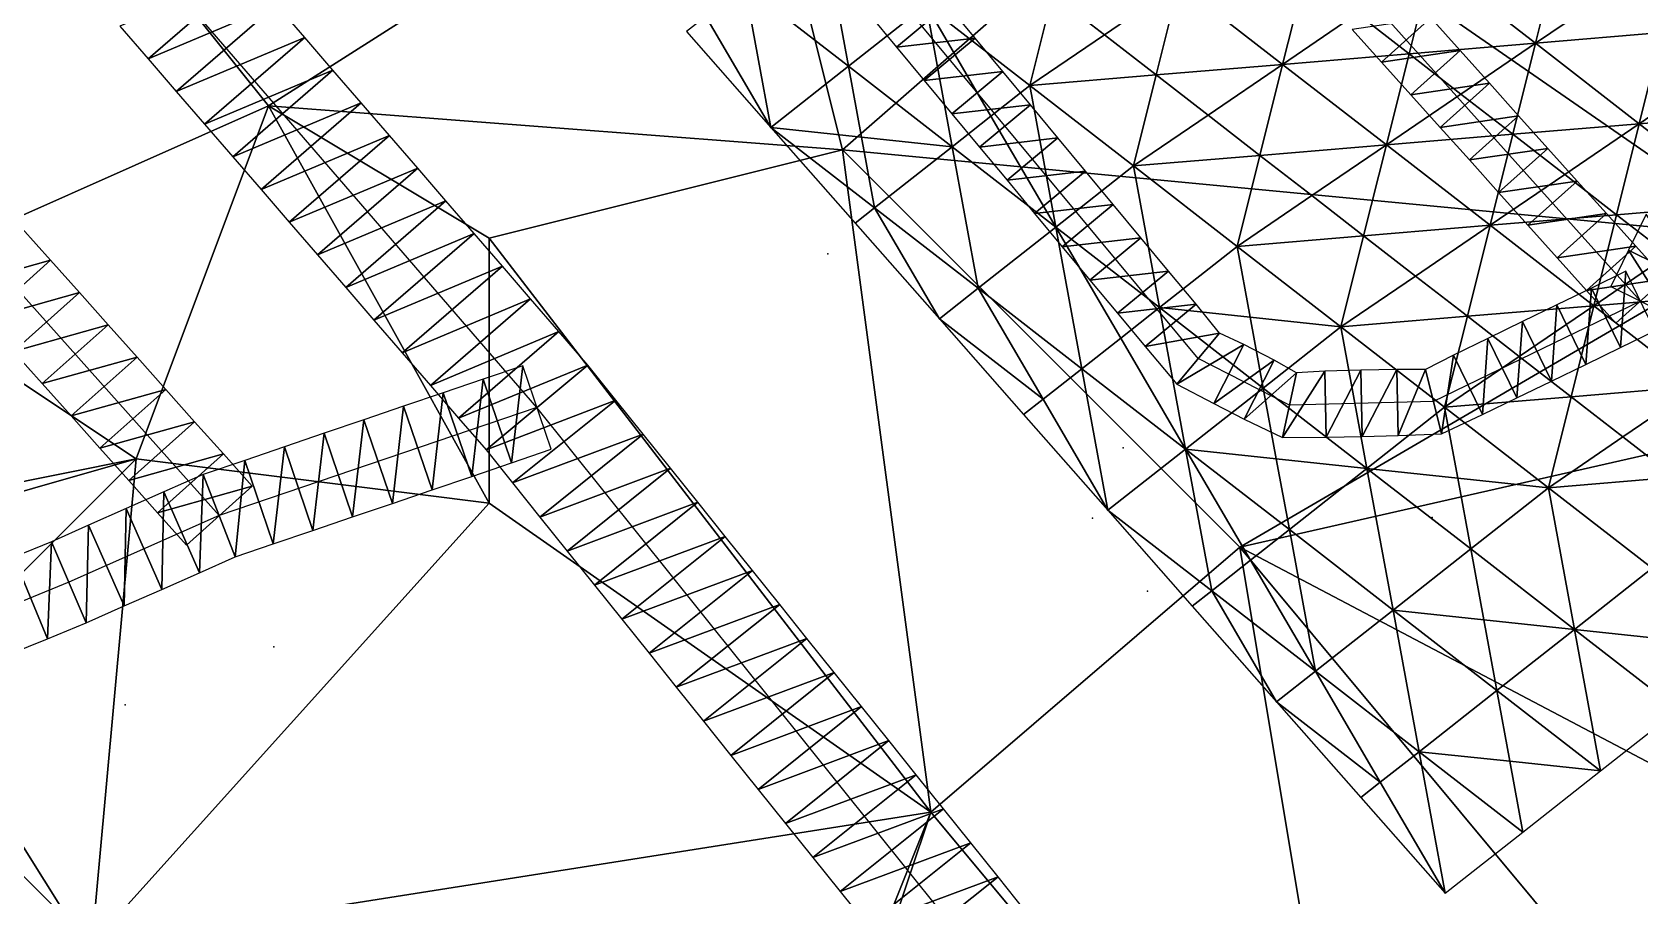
# Model space of a CAD drawing. Header units: metres. Extents: x -1103 to 901, y -902 to 905.
# Drawn here: x -530.7 to -457.9, y 810.2 to 849.3 of the extents above; entities that cross this region are included whole.
import ezdxf

# ---------------------------------------------------------------- set-up
doc = ezdxf.new("R2010")
doc.units = ezdxf.units.M
for name, color, linetype in [('OSM_BUILDING_FOOTPRINTS', 7, 'CONTINUOUS'), ('OSM_BUILDING_ROOFS', 1, 'CONTINUOUS'), ('OSM_BUILDING_WALLS', 8, 'CONTINUOUS'), ('OSM_PARKING', 8, 'CONTINUOUS'), ('OSM_ROAD_AXES', 2, 'CONTINUOUS'), ('OSM_ROAD_SURFACE', 9, 'CONTINUOUS'), ('OSM_TERRAIN', 3, 'CONTINUOUS'), ('OSM_TREES', 3, 'CONTINUOUS')]:
    doc.layers.add(name, color=color, linetype=linetype)

msp = doc.modelspace()

# ---------------------------------------------------------------- linework, layer by layer
at = {"layer": 'OSM_BUILDING_FOOTPRINTS'}
msp.add_polyline3d([(-531.548, 813.143, 6.995), (-527.304, 806.353, 6.995), (-519.157, 800.16, 6.995), (-512.535, 797.13, 6.995), (-514.16, 793.757, 6.995), (-509.75, 791.832, 6.995), (-510.966, 786.093, 6.995), (-513.375, 786.823, 6.995), (-514.006, 786.646, 6.995), (-507.141, 777.069, 6.995), (-516.061, 770.046, 6.995), (-539.883, 798.103, 6.995), (-534.853, 802.206, 6.995), (-537.727, 808.642, 6.995), (-531.548, 813.143, 6.995)], close=True, dxfattribs=at)
at = {"layer": 'OSM_BUILDING_ROOFS'}
msp.add_3dface([(-527.304, 806.353, 40.995), (-531.548, 813.143, 40.995), (-537.727, 808.642, 40.995)], dxfattribs=at)
at = {"layer": 'OSM_BUILDING_WALLS'}
for points in [[(-527.304, 806.353, 6.995), (-531.548, 813.143, 6.995), (-531.548, 813.143, 40.995)], [(-527.304, 806.353, 6.995), (-531.548, 813.143, 40.995), (-527.304, 806.353, 40.995)]]:
    msp.add_3dface(points, dxfattribs=at)
at = {"layer": 'OSM_PARKING'}
for points in [[(-467.301, 852.478, 7.661), (-462.602, 848.833, 7.496), (-461.573, 852.957, 7.626)], [(-461.573, 852.957, 7.626), (-462.602, 848.833, 7.496), (-459.224, 851.135, 7.543)], [(-459.224, 851.135, 7.543), (-456.874, 849.312, 7.461), (-455.845, 853.436, 7.59)], [(-470.68, 850.176, 7.575), (-468.33, 848.354, 7.49), (-467.301, 852.478, 7.661)], [(-467.301, 852.478, 7.661), (-468.33, 848.354, 7.49), (-462.602, 848.833, 7.496)], [(-500.188, 850.05, 7.808), (-497.249, 845.02, 7.455), (-498.429, 851.436, 7.79)], [(-498.429, 851.436, 7.79), (-497.249, 845.02, 7.455), (-493.731, 847.791, 7.468)], [(-498.429, 851.436, 7.79), (-493.731, 847.791, 7.468), (-494.321, 850.999, 7.644)], [(-484.485, 851.041, 7.607), (-482.136, 849.218, 7.522), (-478.757, 851.52, 7.634)], [(-482.136, 849.218, 7.522), (-479.786, 847.396, 7.437), (-478.757, 851.52, 7.634)], [(-478.757, 851.52, 7.634), (-479.786, 847.396, 7.437), (-474.058, 847.875, 7.464)], [(-478.757, 851.52, 7.634), (-474.058, 847.875, 7.464), (-473.029, 851.999, 7.661)], [(-473.029, 851.999, 7.661), (-474.058, 847.875, 7.464), (-470.68, 850.176, 7.575)], [(-494.321, 850.999, 7.644), (-493.731, 847.791, 7.468), (-490.213, 850.562, 7.601)], [(-490.213, 850.562, 7.601), (-485.514, 846.917, 7.41), (-484.485, 851.041, 7.607)], [(-484.485, 851.041, 7.607), (-485.514, 846.917, 7.41), (-482.136, 849.218, 7.522)], [(-462.602, 848.833, 7.496), (-456.874, 849.312, 7.461), (-459.224, 851.135, 7.543)], [(-501.068, 849.358, 7.817), (-497.249, 845.02, 7.455), (-500.188, 850.05, 7.808)], [(-493.731, 847.791, 7.468), (-489.032, 844.146, 7.276), (-490.213, 850.562, 7.601)], [(-489.032, 844.146, 7.276), (-487.273, 845.532, 7.343), (-490.213, 850.562, 7.601)], [(-490.213, 850.562, 7.601), (-487.273, 845.532, 7.343), (-485.514, 846.917, 7.41)], [(-474.058, 847.875, 7.464), (-468.33, 848.354, 7.49), (-470.68, 850.176, 7.575)], [(-485.514, 846.917, 7.41), (-479.786, 847.396, 7.437), (-482.136, 849.218, 7.522)], [(-462.602, 848.833, 7.496), (-457.904, 845.189, 7.331), (-456.874, 849.312, 7.461)], [(-456.874, 849.312, 7.461), (-457.904, 845.189, 7.331), (-454.525, 847.49, 7.378)], [(-468.33, 848.354, 7.49), (-465.981, 846.532, 7.405), (-462.602, 848.833, 7.496)], [(-462.602, 848.833, 7.496), (-465.981, 846.532, 7.405), (-463.632, 844.71, 7.32)], [(-462.602, 848.833, 7.496), (-463.632, 844.71, 7.32), (-457.904, 845.189, 7.331)], [(-497.249, 845.02, 7.455), (-493.14, 844.583, 7.294), (-493.731, 847.791, 7.468)], [(-493.14, 844.583, 7.294), (-489.032, 844.146, 7.276), (-493.731, 847.791, 7.468)], [(-479.786, 847.396, 7.437), (-477.437, 845.574, 7.352), (-474.058, 847.875, 7.464)], [(-477.437, 845.574, 7.352), (-475.088, 843.751, 7.266), (-474.058, 847.875, 7.464)], [(-475.088, 843.751, 7.266), (-469.36, 844.231, 7.293), (-474.058, 847.875, 7.464)], [(-474.058, 847.875, 7.464), (-469.36, 844.231, 7.293), (-468.33, 848.354, 7.49)], [(-468.33, 848.354, 7.49), (-469.36, 844.231, 7.293), (-465.981, 846.532, 7.405)], [(-485.514, 846.917, 7.41), (-480.816, 843.272, 7.24), (-479.786, 847.396, 7.437)], [(-479.786, 847.396, 7.437), (-480.816, 843.272, 7.24), (-477.437, 845.574, 7.352)], [(-457.904, 845.189, 7.331), (-452.176, 845.668, 7.296), (-454.525, 847.49, 7.378)], [(-487.273, 845.532, 7.343), (-484.334, 840.502, 7.222), (-485.514, 846.917, 7.41)], [(-485.514, 846.917, 7.41), (-484.334, 840.502, 7.222), (-480.816, 843.272, 7.24)], [(-465.981, 846.532, 7.405), (-469.36, 844.231, 7.293), (-463.632, 844.71, 7.32)], [(-480.816, 843.272, 7.24), (-475.088, 843.751, 7.266), (-477.437, 845.574, 7.352)], [(-457.904, 845.189, 7.331), (-453.205, 841.544, 7.166), (-452.176, 845.668, 7.296)], [(-497.249, 845.02, 7.455), (-493.429, 840.683, 7.401), (-492.55, 841.376, 7.316)], [(-497.249, 845.02, 7.455), (-492.55, 841.376, 7.316), (-493.14, 844.583, 7.294)], [(-489.032, 844.146, 7.276), (-484.334, 840.502, 7.222), (-487.273, 845.532, 7.343)], [(-463.632, 844.71, 7.32), (-461.282, 842.887, 7.235), (-457.904, 845.189, 7.331)], [(-461.282, 842.887, 7.235), (-458.933, 841.065, 7.149), (-457.904, 845.189, 7.331)], [(-458.933, 841.065, 7.149), (-453.205, 841.544, 7.166), (-457.904, 845.189, 7.331)], [(-493.14, 844.583, 7.294), (-492.55, 841.376, 7.316), (-489.032, 844.146, 7.276)], [(-492.55, 841.376, 7.316), (-487.851, 837.731, 7.234), (-489.032, 844.146, 7.276)], [(-487.851, 837.731, 7.234), (-484.334, 840.502, 7.222), (-489.032, 844.146, 7.276)], [(-475.088, 843.751, 7.266), (-472.738, 841.929, 7.183), (-469.36, 844.231, 7.293)], [(-472.738, 841.929, 7.183), (-470.389, 840.107, 7.17), (-469.36, 844.231, 7.293)], [(-469.36, 844.231, 7.293), (-470.389, 840.107, 7.17), (-464.661, 840.586, 7.151)], [(-469.36, 844.231, 7.293), (-464.661, 840.586, 7.151), (-463.632, 844.71, 7.32)], [(-463.632, 844.71, 7.32), (-464.661, 840.586, 7.151), (-461.282, 842.887, 7.235)], [(-480.816, 843.272, 7.24), (-476.117, 839.628, 7.19), (-475.088, 843.751, 7.266)], [(-475.088, 843.751, 7.266), (-476.117, 839.628, 7.19), (-472.738, 841.929, 7.183)], [(-484.334, 840.502, 7.222), (-479.635, 836.857, 7.196), (-480.816, 843.272, 7.24)], [(-480.816, 843.272, 7.24), (-479.635, 836.857, 7.196), (-476.117, 839.628, 7.19)], [(-464.661, 840.586, 7.151), (-458.933, 841.065, 7.149), (-461.282, 842.887, 7.235)], [(-476.117, 839.628, 7.19), (-470.389, 840.107, 7.17), (-472.738, 841.929, 7.183)], [(-493.429, 840.683, 7.401), (-489.61, 836.346, 7.404), (-492.55, 841.376, 7.316)], [(-492.55, 841.376, 7.316), (-489.61, 836.346, 7.404), (-487.851, 837.731, 7.234)], [(-456.584, 839.243, 7.118), (-453.205, 841.544, 7.166), (-458.933, 841.065, 7.149)], [(-487.851, 837.731, 7.234), (-483.153, 834.087, 7.202), (-484.334, 840.502, 7.222)], [(-483.153, 834.087, 7.202), (-481.394, 835.472, 7.199), (-484.334, 840.502, 7.222)], [(-484.334, 840.502, 7.222), (-481.394, 835.472, 7.199), (-479.635, 836.857, 7.196)], [(-470.389, 840.107, 7.17), (-468.04, 838.285, 7.157), (-464.661, 840.586, 7.151)], [(-468.04, 838.285, 7.157), (-465.69, 836.462, 7.144), (-464.661, 840.586, 7.151)], [(-465.69, 836.462, 7.144), (-459.962, 836.941, 7.125), (-464.661, 840.586, 7.151)], [(-464.661, 840.586, 7.151), (-459.962, 836.941, 7.125), (-458.933, 841.065, 7.149)], [(-459.962, 836.941, 7.125), (-456.584, 839.243, 7.118), (-458.933, 841.065, 7.149)], [(-476.117, 839.628, 7.19), (-471.418, 835.983, 7.164), (-470.389, 840.107, 7.17)], [(-470.389, 840.107, 7.17), (-471.418, 835.983, 7.164), (-468.04, 838.285, 7.157)], [(-476.117, 839.628, 7.19), (-479.635, 836.857, 7.196), (-475.527, 836.42, 7.18)], [(-476.117, 839.628, 7.19), (-475.527, 836.42, 7.18), (-471.418, 835.983, 7.164)], [(-459.962, 836.941, 7.125), (-454.235, 837.42, 7.117), (-456.584, 839.243, 7.118)], [(-471.418, 835.983, 7.164), (-465.69, 836.462, 7.144), (-468.04, 838.285, 7.157)], [(-489.61, 836.346, 7.404), (-484.912, 832.702, 7.322), (-487.851, 837.731, 7.234)], [(-487.851, 837.731, 7.234), (-484.912, 832.702, 7.322), (-483.153, 834.087, 7.202)], [(-481.394, 835.472, 7.199), (-478.454, 830.442, 7.176), (-479.635, 836.857, 7.196)], [(-479.635, 836.857, 7.196), (-478.454, 830.442, 7.176), (-474.936, 833.213, 7.17)], [(-479.635, 836.857, 7.196), (-474.936, 833.213, 7.17), (-475.527, 836.42, 7.18)], [(-465.69, 836.462, 7.144), (-463.341, 834.64, 7.131), (-459.962, 836.941, 7.125)], [(-463.341, 834.64, 7.131), (-460.992, 832.818, 7.137), (-459.962, 836.941, 7.125)], [(-459.962, 836.941, 7.125), (-460.992, 832.818, 7.137), (-455.264, 833.297, 7.145)], [(-459.962, 836.941, 7.125), (-455.264, 833.297, 7.145), (-454.235, 837.42, 7.117)], [(-489.61, 836.346, 7.404), (-485.791, 832.009, 7.407), (-484.912, 832.702, 7.322)], [(-475.527, 836.42, 7.18), (-474.936, 833.213, 7.17), (-471.418, 835.983, 7.164)], [(-471.418, 835.983, 7.164), (-466.72, 832.339, 7.138), (-465.69, 836.462, 7.144)], [(-465.69, 836.462, 7.144), (-466.72, 832.339, 7.138), (-463.341, 834.64, 7.131)], [(-483.153, 834.087, 7.202), (-478.454, 830.442, 7.176), (-481.394, 835.472, 7.199)], [(-474.936, 833.213, 7.17), (-470.238, 829.568, 7.144), (-471.418, 835.983, 7.164)], [(-471.418, 835.983, 7.164), (-470.238, 829.568, 7.144), (-466.72, 832.339, 7.138)], [(-466.72, 832.339, 7.138), (-460.992, 832.818, 7.137), (-463.341, 834.64, 7.131)], [(-484.912, 832.702, 7.322), (-481.972, 827.672, 7.41), (-483.153, 834.087, 7.202)], [(-483.153, 834.087, 7.202), (-481.972, 827.672, 7.41), (-478.454, 830.442, 7.176)], [(-478.454, 830.442, 7.176), (-474.346, 830.005, 7.16), (-474.936, 833.213, 7.17)], [(-474.346, 830.005, 7.16), (-470.238, 829.568, 7.144), (-474.936, 833.213, 7.17)], [(-460.992, 832.818, 7.137), (-458.643, 830.995, 7.154), (-455.264, 833.297, 7.145)], [(-458.643, 830.995, 7.154), (-456.293, 829.173, 7.16), (-455.264, 833.297, 7.145)], [(-485.791, 832.009, 7.407), (-481.972, 827.672, 7.41), (-484.912, 832.702, 7.322)], [(-466.72, 832.339, 7.138), (-462.021, 828.694, 7.16), (-460.992, 832.818, 7.137)], [(-460.992, 832.818, 7.137), (-462.021, 828.694, 7.16), (-458.643, 830.995, 7.154)], [(-466.72, 832.339, 7.138), (-470.238, 829.568, 7.144), (-466.129, 829.131, 7.153)], [(-466.72, 832.339, 7.138), (-466.129, 829.131, 7.153), (-462.021, 828.694, 7.16)], [(-462.021, 828.694, 7.16), (-456.293, 829.173, 7.16), (-458.643, 830.995, 7.154)], [(-481.972, 827.672, 7.41), (-477.273, 824.027, 7.331), (-478.454, 830.442, 7.176)], [(-477.273, 824.027, 7.331), (-475.514, 825.412, 7.16), (-478.454, 830.442, 7.176)], [(-478.454, 830.442, 7.176), (-475.514, 825.412, 7.16), (-473.755, 826.798, 7.155)], [(-478.454, 830.442, 7.176), (-473.755, 826.798, 7.155), (-474.346, 830.005, 7.16)], [(-474.346, 830.005, 7.16), (-473.755, 826.798, 7.155), (-470.238, 829.568, 7.144)], [(-473.755, 826.798, 7.155), (-469.057, 823.153, 7.15), (-470.238, 829.568, 7.144)], [(-470.238, 829.568, 7.144), (-469.057, 823.153, 7.15), (-465.539, 825.924, 7.155)], [(-470.238, 829.568, 7.144), (-465.539, 825.924, 7.155), (-466.129, 829.131, 7.153)], [(-466.129, 829.131, 7.153), (-465.539, 825.924, 7.155), (-462.021, 828.694, 7.16)], [(-462.021, 828.694, 7.16), (-457.323, 825.05, 7.153), (-456.293, 829.173, 7.16)], [(-462.021, 828.694, 7.16), (-465.539, 825.924, 7.155), (-460.84, 822.279, 7.148)], [(-462.021, 828.694, 7.16), (-460.84, 822.279, 7.148), (-457.323, 825.05, 7.153)], [(-481.972, 827.672, 7.41), (-478.153, 823.335, 7.416), (-477.273, 824.027, 7.331)], [(-475.514, 825.412, 7.16), (-472.575, 820.383, 7.262), (-473.755, 826.798, 7.155)], [(-473.755, 826.798, 7.155), (-472.575, 820.383, 7.262), (-469.057, 823.153, 7.15)], [(-465.539, 825.924, 7.155), (-469.057, 823.153, 7.15), (-464.949, 822.716, 7.149)], [(-465.539, 825.924, 7.155), (-464.949, 822.716, 7.149), (-460.84, 822.279, 7.148)], [(-477.273, 824.027, 7.331), (-472.575, 820.383, 7.262), (-475.514, 825.412, 7.16)], [(-457.323, 825.05, 7.153), (-460.84, 822.279, 7.148), (-456.732, 821.842, 7.147)], [(-478.153, 823.335, 7.416), (-474.333, 818.997, 7.444), (-477.273, 824.027, 7.331)], [(-477.273, 824.027, 7.331), (-474.333, 818.997, 7.444), (-472.575, 820.383, 7.262)], [(-472.575, 820.383, 7.262), (-467.876, 816.738, 7.204), (-469.057, 823.153, 7.15)], [(-469.057, 823.153, 7.15), (-467.876, 816.738, 7.204), (-464.358, 819.509, 7.148)], [(-469.057, 823.153, 7.15), (-464.358, 819.509, 7.148), (-464.949, 822.716, 7.149)], [(-464.949, 822.716, 7.149), (-464.358, 819.509, 7.148), (-460.84, 822.279, 7.148)], [(-464.358, 819.509, 7.148), (-459.659, 815.864, 7.157), (-460.84, 822.279, 7.148)], [(-460.84, 822.279, 7.148), (-459.659, 815.864, 7.157), (-456.142, 818.635, 7.141)], [(-460.84, 822.279, 7.148), (-456.142, 818.635, 7.141), (-456.732, 821.842, 7.147)], [(-474.333, 818.997, 7.444), (-469.635, 815.353, 7.364), (-472.575, 820.383, 7.262)], [(-472.575, 820.383, 7.262), (-469.635, 815.353, 7.364), (-467.876, 816.738, 7.204)], [(-464.358, 819.509, 7.148), (-467.876, 816.738, 7.204), (-463.768, 816.301, 7.18)], [(-464.358, 819.509, 7.148), (-463.768, 816.301, 7.18), (-459.659, 815.864, 7.157)], [(-474.333, 818.997, 7.444), (-470.514, 814.66, 7.455), (-469.635, 815.353, 7.364)], [(-469.635, 815.353, 7.364), (-466.695, 810.323, 7.467), (-467.876, 816.738, 7.204)], [(-467.876, 816.738, 7.204), (-466.695, 810.323, 7.467), (-463.177, 813.093, 7.212)], [(-467.876, 816.738, 7.204), (-463.177, 813.093, 7.212), (-463.768, 816.301, 7.18)], [(-463.768, 816.301, 7.18), (-463.177, 813.093, 7.212), (-459.659, 815.864, 7.157)], [(-470.514, 814.66, 7.455), (-466.695, 810.323, 7.467), (-469.635, 815.353, 7.364)]]:
    msp.add_3dface(points, dxfattribs=at)
at = {"layer": 'OSM_ROAD_AXES'}
for points in [[(-452.535, 763.666, 7.695), (-462.096, 775.255, 8.452), (-507.838, 832.33, 8.035), (-558.996, 891.518, 11.995), (-562.644, 896.948, 12.023), (-565.233, 900, 12.044)], [(-457.852, 837.153, 7.028), (-467.226, 832.596, 7.05), (-473.748, 832.441, 7.074), (-477.882, 834.543, 7.094), (-519.18, 884.263, 9.73), (-519.334, 888.178, 10.004), (-518.074, 892.159, 10.193), (-513.564, 899.259, 9.967)], [(-513.564, 899.259, 9.967), (-457.852, 837.153, 7.028)], [(-522.23, 827.431, 8.526), (-573.112, 884.462, 11.981), (-575.3, 887.304, 11.981), (-575.267, 889.438, 11.979), (-574.416, 891.418, 11.976), (-562.644, 896.948, 12.023)], [(-507.838, 832.33, 8.035), (-522.23, 827.431, 8.526), (-529.05, 824.412, 8.863), (-537.65, 820.884, 9.309), (-549.157, 814.149, 9.451)]]:
    msp.add_polyline3d(points, dxfattribs=at)
at = {"layer": 'OSM_ROAD_SURFACE'}
for points in [[(-520.916, 852.048, 8.859), (-526.734, 849.605, 9.09), (-525.455, 848.125, 8.94)], [(-519.637, 850.569, 8.71), (-520.916, 852.048, 8.859), (-525.455, 848.125, 8.94)], [(-519.637, 850.569, 8.71), (-525.455, 848.125, 8.94), (-524.176, 846.645, 8.789)], [(-518.358, 849.089, 8.561), (-519.637, 850.569, 8.71), (-524.176, 846.645, 8.789)], [(-489.242, 850.568, 7.557), (-492.802, 850.158, 7.552), (-491.55, 848.651, 7.464)], [(-487.991, 849.061, 7.471), (-489.242, 850.568, 7.557), (-491.55, 848.651, 7.464)], [(-470.907, 849.46, 7.501), (-469.581, 847.981, 7.432), (-467.348, 849.984, 7.529)], [(-469.581, 847.981, 7.432), (-466.021, 848.505, 7.459), (-467.348, 849.984, 7.529)], [(-518.358, 849.089, 8.561), (-524.176, 846.645, 8.789), (-522.897, 845.165, 8.639)], [(-517.079, 847.609, 8.415), (-518.358, 849.089, 8.561), (-522.897, 845.165, 8.639)], [(-487.991, 849.061, 7.471), (-491.55, 848.651, 7.464), (-490.299, 847.144, 7.378)], [(-486.74, 847.554, 7.4), (-487.991, 849.061, 7.471), (-490.299, 847.144, 7.378)], [(-469.581, 847.981, 7.432), (-468.254, 846.502, 7.362), (-466.021, 848.505, 7.459)], [(-468.254, 846.502, 7.362), (-464.695, 847.027, 7.389), (-466.021, 848.505, 7.459)], [(-517.079, 847.609, 8.415), (-522.897, 845.165, 8.639), (-521.618, 843.686, 8.55)], [(-515.8, 846.13, 8.293), (-517.079, 847.609, 8.415), (-521.618, 843.686, 8.55)], [(-486.74, 847.554, 7.4), (-490.299, 847.144, 7.378), (-489.047, 845.638, 7.307)], [(-485.488, 846.048, 7.329), (-486.74, 847.554, 7.4), (-489.047, 845.638, 7.307)], [(-468.254, 846.502, 7.362), (-466.928, 845.023, 7.293), (-464.695, 847.027, 7.389)], [(-466.928, 845.023, 7.293), (-463.368, 845.548, 7.32), (-464.695, 847.027, 7.389)], [(-515.8, 846.13, 8.293), (-521.618, 843.686, 8.55), (-520.339, 842.206, 8.485)], [(-514.521, 844.65, 8.225), (-515.8, 846.13, 8.293), (-520.339, 842.206, 8.485)], [(-485.488, 846.048, 7.329), (-489.047, 845.638, 7.307), (-487.796, 844.131, 7.236)], [(-484.237, 844.541, 7.258), (-485.488, 846.048, 7.329), (-487.796, 844.131, 7.236)], [(-466.928, 845.023, 7.293), (-465.601, 843.545, 7.223), (-463.368, 845.548, 7.32)], [(-465.601, 843.545, 7.223), (-462.042, 844.069, 7.25), (-463.368, 845.548, 7.32)], [(-514.521, 844.65, 8.225), (-520.339, 842.206, 8.485), (-519.06, 840.726, 8.424)], [(-513.242, 843.17, 8.183), (-514.521, 844.65, 8.225), (-519.06, 840.726, 8.424)], [(-484.237, 844.541, 7.258), (-487.796, 844.131, 7.236), (-486.544, 842.624, 7.195)], [(-482.985, 843.034, 7.187), (-484.237, 844.541, 7.258), (-486.544, 842.624, 7.195)], [(-465.601, 843.545, 7.223), (-464.275, 842.066, 7.153), (-462.042, 844.069, 7.25)], [(-464.275, 842.066, 7.153), (-460.715, 842.59, 7.181), (-462.042, 844.069, 7.25)], [(-513.242, 843.17, 8.183), (-519.06, 840.726, 8.424), (-517.781, 839.247, 8.363)], [(-511.963, 841.691, 8.142), (-513.242, 843.17, 8.183), (-517.781, 839.247, 8.363)], [(-482.985, 843.034, 7.187), (-486.544, 842.624, 7.195), (-485.293, 841.118, 7.187)], [(-481.734, 841.528, 7.175), (-482.985, 843.034, 7.187), (-485.293, 841.118, 7.187)], [(-464.275, 842.066, 7.153), (-462.948, 840.587, 7.104), (-460.715, 842.59, 7.181)], [(-462.948, 840.587, 7.104), (-459.389, 841.112, 7.111), (-460.715, 842.59, 7.181)], [(-511.963, 841.691, 8.142), (-517.781, 839.247, 8.363), (-516.502, 837.767, 8.302)], [(-510.684, 840.211, 8.096), (-511.963, 841.691, 8.142), (-516.502, 837.767, 8.302)], [(-481.734, 841.528, 7.175), (-485.293, 841.118, 7.187), (-484.042, 839.611, 7.179)], [(-480.482, 840.021, 7.167), (-481.734, 841.528, 7.175), (-484.042, 839.611, 7.179)], [(-529.87, 838.999, 8.959), (-531.175, 840.461, 9.031), (-534.16, 837.798, 9.175)], [(-462.948, 840.587, 7.104), (-461.622, 839.108, 7.096), (-459.389, 841.112, 7.111)], [(-461.622, 839.108, 7.096), (-458.062, 839.633, 7.084), (-459.389, 841.112, 7.111)], [(-457.584, 841.094, 7.112), (-458.391, 839.455, 7.085), (-455.699, 838.13, 7.072)], [(-510.684, 840.211, 8.096), (-516.502, 837.767, 8.302), (-515.223, 836.287, 8.24)], [(-509.405, 838.731, 8.079), (-510.684, 840.211, 8.096), (-515.223, 836.287, 8.24)], [(-480.482, 840.021, 7.167), (-484.042, 839.611, 7.179), (-482.79, 838.104, 7.17)], [(-479.231, 838.514, 7.158), (-480.482, 840.021, 7.167), (-482.79, 838.104, 7.17)], [(-529.87, 838.999, 8.959), (-534.16, 837.798, 9.175), (-532.855, 836.336, 9.103)], [(-528.566, 837.537, 8.887), (-529.87, 838.999, 8.959), (-532.855, 836.336, 9.103)], [(-461.622, 839.108, 7.096), (-460.295, 837.63, 7.088), (-458.062, 839.633, 7.084)], [(-460.295, 837.63, 7.088), (-456.736, 838.154, 7.076), (-458.062, 839.633, 7.084)], [(-458.391, 839.455, 7.085), (-459.198, 837.815, 7.084), (-456.506, 836.49, 7.079)], [(-458.391, 839.455, 7.085), (-456.506, 836.49, 7.079), (-455.699, 838.13, 7.072)], [(-509.405, 838.731, 8.079), (-515.223, 836.287, 8.24), (-513.944, 834.808, 8.179)], [(-508.126, 837.252, 8.109), (-509.405, 838.731, 8.079), (-513.944, 834.808, 8.179)], [(-479.231, 838.514, 7.158), (-482.79, 838.104, 7.17), (-481.539, 836.598, 7.162)], [(-477.979, 837.008, 7.15), (-479.231, 838.514, 7.158), (-481.539, 836.598, 7.162)], [(-458.508, 838.502, 7.083), (-460.07, 837.742, 7.087), (-458.759, 835.044, 7.085)], [(-458.508, 838.502, 7.083), (-458.759, 835.044, 7.085), (-457.196, 835.804, 7.083)], [(-460.07, 837.742, 7.087), (-461.633, 836.983, 7.091), (-460.321, 834.285, 7.088)], [(-460.07, 837.742, 7.087), (-460.321, 834.285, 7.088), (-458.759, 835.044, 7.085)], [(-460.295, 837.63, 7.088), (-458.969, 836.151, 7.079), (-456.736, 838.154, 7.076)], [(-528.566, 837.537, 8.887), (-532.855, 836.336, 9.103), (-531.55, 834.874, 9.031)], [(-527.261, 836.074, 8.815), (-528.566, 837.537, 8.887), (-531.55, 834.874, 9.031)], [(-508.126, 837.252, 8.109), (-513.944, 834.808, 8.179), (-512.665, 833.328, 8.121)], [(-506.847, 835.772, 8.139), (-508.126, 837.252, 8.109), (-512.665, 833.328, 8.121)], [(-477.979, 837.008, 7.15), (-481.539, 836.598, 7.162), (-480.287, 835.091, 7.154)], [(-476.918, 835.691, 7.143), (-477.979, 837.008, 7.15), (-480.287, 835.091, 7.154)], [(-461.633, 836.983, 7.091), (-463.195, 836.224, 7.095), (-461.883, 833.525, 7.09)], [(-461.633, 836.983, 7.091), (-461.883, 833.525, 7.09), (-460.321, 834.285, 7.088)], [(-463.195, 836.224, 7.095), (-464.757, 835.464, 7.098), (-463.446, 832.766, 7.092)], [(-463.195, 836.224, 7.095), (-463.446, 832.766, 7.092), (-461.883, 833.525, 7.09)], [(-527.261, 836.074, 8.815), (-531.55, 834.874, 9.031), (-530.246, 833.411, 8.959)], [(-525.956, 834.612, 8.743), (-527.261, 836.074, 8.815), (-530.246, 833.411, 8.959)], [(-506.847, 835.772, 8.139), (-512.665, 833.328, 8.121), (-511.387, 831.848, 8.064)], [(-505.532, 834.25, 8.167), (-506.847, 835.772, 8.139), (-511.387, 831.848, 8.064)], [(-476.918, 835.691, 7.143), (-480.287, 835.091, 7.154), (-478.846, 833.394, 7.144)], [(-475.824, 835.179, 7.138), (-476.918, 835.691, 7.143), (-478.846, 833.394, 7.144)], [(-464.757, 835.464, 7.098), (-466.319, 834.705, 7.102), (-465.008, 832.007, 7.095)], [(-464.757, 835.464, 7.098), (-465.008, 832.007, 7.095), (-463.446, 832.766, 7.092)], [(-475.824, 835.179, 7.138), (-478.846, 833.394, 7.144), (-477.183, 832.505, 7.136)], [(-474.446, 834.479, 7.131), (-475.824, 835.179, 7.138), (-477.183, 832.505, 7.136)], [(-466.319, 834.705, 7.102), (-467.59, 834.051, 7.105), (-466.862, 831.141, 7.097)], [(-466.319, 834.705, 7.102), (-466.862, 831.141, 7.097), (-465.008, 832.007, 7.095)], [(-525.956, 834.612, 8.743), (-530.246, 833.411, 8.959), (-528.941, 831.949, 8.887)], [(-524.652, 833.15, 8.672), (-525.956, 834.612, 8.743), (-528.941, 831.949, 8.887)], [(-505.532, 834.25, 8.167), (-511.387, 831.848, 8.064), (-510.144, 830.411, 8.009)], [(-508.482, 834.224, 8.077), (-510.281, 833.611, 8.036), (-508.992, 829.825, 8.031)], [(-504.261, 832.664, 8.192), (-505.532, 834.25, 8.167), (-510.144, 830.411, 8.009)], [(-508.482, 834.224, 8.077), (-508.992, 829.825, 8.031), (-507.193, 830.437, 8.092)], [(-474.446, 834.479, 7.131), (-477.183, 832.505, 7.136), (-475.805, 831.805, 7.13)], [(-473.425, 833.906, 7.126), (-474.446, 834.479, 7.131), (-475.805, 831.805, 7.13)], [(-473.425, 833.906, 7.126), (-475.805, 831.805, 7.13), (-474.07, 830.976, 7.121)], [(-472.153, 833.98, 7.122), (-473.425, 833.906, 7.126), (-474.07, 830.976, 7.121)], [(-472.153, 833.98, 7.122), (-474.07, 830.976, 7.121), (-472.082, 830.981, 7.114)], [(-470.522, 834.018, 7.116), (-472.153, 833.98, 7.122), (-472.082, 830.981, 7.114)], [(-470.522, 834.018, 7.116), (-472.082, 830.981, 7.114), (-470.451, 831.019, 7.108)], [(-468.892, 834.057, 7.11), (-470.522, 834.018, 7.116), (-470.451, 831.019, 7.108)], [(-468.892, 834.057, 7.11), (-470.451, 831.019, 7.108), (-468.821, 831.058, 7.102)], [(-467.59, 834.051, 7.105), (-468.892, 834.057, 7.11), (-468.821, 831.058, 7.102)], [(-467.59, 834.051, 7.105), (-468.821, 831.058, 7.102), (-466.862, 831.141, 7.097)], [(-510.281, 833.611, 8.036), (-512.08, 832.999, 8.097), (-510.791, 829.212, 8.025)], [(-510.281, 833.611, 8.036), (-510.791, 829.212, 8.025), (-508.992, 829.825, 8.031)], [(-524.652, 833.15, 8.672), (-528.941, 831.949, 8.887), (-527.636, 830.487, 8.818)], [(-523.347, 831.687, 8.609), (-524.652, 833.15, 8.672), (-527.636, 830.487, 8.818)], [(-512.08, 832.999, 8.097), (-513.879, 832.387, 8.173), (-512.59, 828.6, 8.108)], [(-512.08, 832.999, 8.097), (-512.59, 828.6, 8.108), (-510.791, 829.212, 8.025)], [(-504.261, 832.664, 8.192), (-510.144, 830.411, 8.009), (-508.943, 828.912, 8.027)], [(-503.024, 831.121, 8.217), (-504.261, 832.664, 8.192), (-508.943, 828.912, 8.027)], [(-515.678, 831.774, 8.255), (-517.477, 831.162, 8.337), (-516.188, 827.375, 8.288)], [(-515.678, 831.774, 8.255), (-516.188, 827.375, 8.288), (-514.389, 827.988, 8.197)], [(-513.879, 832.387, 8.173), (-515.678, 831.774, 8.255), (-514.389, 827.988, 8.197)], [(-513.879, 832.387, 8.173), (-514.389, 827.988, 8.197), (-512.59, 828.6, 8.108)], [(-523.347, 831.687, 8.609), (-527.636, 830.487, 8.818), (-526.332, 829.024, 8.754)], [(-522.042, 830.225, 8.547), (-523.347, 831.687, 8.609), (-526.332, 829.024, 8.754)], [(-517.477, 831.162, 8.337), (-519.276, 830.549, 8.42), (-517.987, 826.763, 8.38)], [(-517.477, 831.162, 8.337), (-517.987, 826.763, 8.38), (-516.188, 827.375, 8.288)], [(-503.024, 831.121, 8.217), (-508.943, 828.912, 8.027), (-507.706, 827.369, 8.055)], [(-501.788, 829.579, 8.241), (-503.024, 831.121, 8.217), (-507.706, 827.369, 8.055)], [(-519.276, 830.549, 8.42), (-521.076, 829.937, 8.502), (-519.786, 826.15, 8.472)], [(-519.276, 830.549, 8.42), (-519.786, 826.15, 8.472), (-517.987, 826.763, 8.38)], [(-522.042, 830.225, 8.547), (-526.332, 829.024, 8.754), (-525.027, 827.562, 8.708)], [(-520.738, 828.763, 8.491), (-522.042, 830.225, 8.547), (-525.027, 827.562, 8.708)], [(-521.076, 829.937, 8.502), (-522.957, 829.294, 8.592), (-521.503, 825.568, 8.56)], [(-521.076, 829.937, 8.502), (-521.503, 825.568, 8.56), (-519.786, 826.15, 8.472)], [(-501.788, 829.579, 8.241), (-507.706, 827.369, 8.055), (-506.47, 825.827, 8.083)], [(-500.552, 828.036, 8.266), (-501.788, 829.579, 8.241), (-506.47, 825.827, 8.083)], [(-522.957, 829.294, 8.592), (-524.745, 828.505, 8.685), (-523.125, 824.848, 8.645)], [(-522.957, 829.294, 8.592), (-523.125, 824.848, 8.645), (-521.503, 825.568, 8.56)], [(-524.745, 828.505, 8.685), (-526.45, 827.75, 8.772), (-524.831, 824.093, 8.734)], [(-520.738, 828.763, 8.491), (-525.027, 827.562, 8.708), (-523.722, 826.1, 8.661)], [(-524.745, 828.505, 8.685), (-524.831, 824.093, 8.734), (-523.125, 824.848, 8.645)], [(-526.45, 827.75, 8.772), (-528.155, 826.996, 8.849), (-526.536, 823.338, 8.823)], [(-526.45, 827.75, 8.772), (-526.536, 823.338, 8.823), (-524.831, 824.093, 8.734)], [(-500.552, 828.036, 8.266), (-506.47, 825.827, 8.083), (-505.234, 824.284, 8.132)], [(-499.316, 826.494, 8.29), (-500.552, 828.036, 8.266), (-505.234, 824.284, 8.132)], [(-528.155, 826.996, 8.849), (-529.835, 826.252, 8.927), (-528.266, 822.572, 8.901)], [(-528.155, 826.996, 8.849), (-528.266, 822.572, 8.901), (-526.536, 823.338, 8.823)], [(-529.835, 826.252, 8.927), (-531.529, 825.557, 9.027), (-530.011, 821.856, 8.979)], [(-529.835, 826.252, 8.927), (-530.011, 821.856, 8.979), (-528.266, 822.572, 8.901)], [(-499.316, 826.494, 8.29), (-505.234, 824.284, 8.132), (-503.998, 822.741, 8.196)], [(-498.079, 824.951, 8.315), (-499.316, 826.494, 8.29), (-503.998, 822.741, 8.196)], [(-531.529, 825.557, 9.027), (-531.731, 821.15, 9.056), (-530.011, 821.856, 8.979)], [(-498.079, 824.951, 8.315), (-503.998, 822.741, 8.196), (-502.761, 821.199, 8.261)], [(-496.843, 823.409, 8.34), (-498.079, 824.951, 8.315), (-502.761, 821.199, 8.261)], [(-496.843, 823.409, 8.34), (-502.761, 821.199, 8.261), (-501.525, 819.656, 8.326)], [(-495.607, 821.866, 8.364), (-496.843, 823.409, 8.34), (-501.525, 819.656, 8.326)], [(-495.607, 821.866, 8.364), (-501.525, 819.656, 8.326), (-500.289, 818.114, 8.391)], [(-494.371, 820.323, 8.389), (-495.607, 821.866, 8.364), (-500.289, 818.114, 8.391)], [(-494.371, 820.323, 8.389), (-500.289, 818.114, 8.391), (-499.053, 816.571, 8.455)], [(-493.134, 818.781, 8.413), (-494.371, 820.323, 8.389), (-499.053, 816.571, 8.455)], [(-493.134, 818.781, 8.413), (-499.053, 816.571, 8.455), (-497.816, 815.029, 8.52)], [(-491.898, 817.238, 8.438), (-493.134, 818.781, 8.413), (-497.816, 815.029, 8.52)], [(-491.898, 817.238, 8.438), (-497.816, 815.029, 8.52), (-496.58, 813.486, 8.585)], [(-490.662, 815.696, 8.463), (-491.898, 817.238, 8.438), (-496.58, 813.486, 8.585)], [(-490.662, 815.696, 8.463), (-496.58, 813.486, 8.585), (-495.344, 811.944, 8.645)], [(-489.426, 814.153, 8.479), (-490.662, 815.696, 8.463), (-495.344, 811.944, 8.645)], [(-489.426, 814.153, 8.479), (-495.344, 811.944, 8.645), (-494.108, 810.401, 8.702)], [(-488.189, 812.611, 8.496), (-489.426, 814.153, 8.479), (-494.108, 810.401, 8.702)], [(-488.189, 812.611, 8.496), (-494.108, 810.401, 8.702), (-492.871, 808.858, 8.76)], [(-486.953, 811.068, 8.514), (-488.189, 812.611, 8.496), (-492.871, 808.858, 8.76)], [(-486.953, 811.068, 8.514), (-492.871, 808.858, 8.76), (-491.635, 807.316, 8.585)], [(-485.717, 809.525, 8.532), (-486.953, 811.068, 8.514), (-491.635, 807.316, 8.585)]]:
    msp.add_3dface(points, dxfattribs=at)
at = {"layer": 'OSM_TERRAIN'}
for points in [[(-478, 858, 7.853), (-452, 840, 7.013), (-420, 878, 8.006)], [(-548, 848, 10.156), (-528, 856, 9.397), (-536, 866, 10.272)], [(-528, 856, 9.397), (-520, 846, 8.425), (-498, 860, 8.058)], [(-494, 844, 7.175), (-498, 860, 8.058), (-520, 846, 8.425)], [(-494, 844, 7.175), (-478, 858, 7.853), (-498, 860, 8.058)], [(-478, 858, 7.853), (-494, 844, 7.175), (-452, 840, 7.013)], [(-548, 848, 10.156), (-538, 838, 9.323), (-528, 856, 9.397)], [(-520, 846, 8.425), (-528, 856, 9.397), (-538, 838, 9.323)], [(-526, 830, 8.68), (-520, 846, 8.425), (-538, 838, 9.323)], [(-526, 830, 8.68), (-510, 828, 7.937), (-520, 846, 8.425)], [(-510, 828, 7.937), (-510, 840, 8.019), (-520, 846, 8.425)], [(-510, 840, 8.019), (-494, 844, 7.175), (-520, 846, 8.425)], [(-490, 814, 8.468), (-494, 844, 7.175), (-510, 840, 8.019)], [(-490, 814, 8.468), (-476, 826, 7.066), (-494, 844, 7.175)], [(-494, 844, 7.175), (-476, 826, 7.066), (-452, 840, 7.013)], [(-510, 828, 7.937), (-490, 814, 8.468), (-510, 840, 8.019)], [(-476, 826, 7.066), (-432, 836, 7.08), (-452, 840, 7.013)], [(-536, 828, 9.23), (-526, 830, 8.68), (-538, 838, 9.323)], [(-438, 806, 7.028), (-432, 836, 7.08), (-476, 826, 7.066)], [(-538, 818, 9.293), (-526, 830, 8.68), (-540, 826, 9.53)], [(-526, 830, 8.68), (-536, 828, 9.23), (-540, 826, 9.53)], [(-528, 808, 8.998), (-526, 830, 8.68), (-538, 818, 9.293)], [(-528, 808, 8.998), (-510, 828, 7.937), (-526, 830, 8.68)], [(-528, 808, 8.998), (-490, 814, 8.468), (-510, 828, 7.937)], [(-490, 814, 8.468), (-470, 790, 8.701), (-476, 826, 7.066)], [(-456, 802, 7.197), (-438, 806, 7.028), (-476, 826, 7.066)], [(-470, 790, 8.701), (-456, 802, 7.197), (-476, 826, 7.066)], [(-552, 808, 9.194), (-528, 808, 8.998), (-538, 818, 9.293)], [(-528, 808, 8.998), (-494, 804, 8.927), (-490, 814, 8.468)], [(-494, 804, 8.927), (-492, 808, 8.518), (-490, 814, 8.468)], [(-492, 808, 8.518), (-470, 790, 8.701), (-490, 814, 8.468)]]:
    msp.add_3dface(points, dxfattribs=at)
at = {"layer": 'OSM_TREES'}
for p in [(-491.699, 842.04, 7.162), (-494.662, 839.287, 7.431), (-481.286, 830.506, 7.138), (-482.679, 827.31, 7.379), (-467.281, 827.343, 7.068), (-480.181, 824.014, 7.404), (-519.765, 821.481, 8.469), (-526.497, 818.86, 8.816)]:
    msp.add_point(p, dxfattribs=at)

doc.saveas('drawing.dxf')
